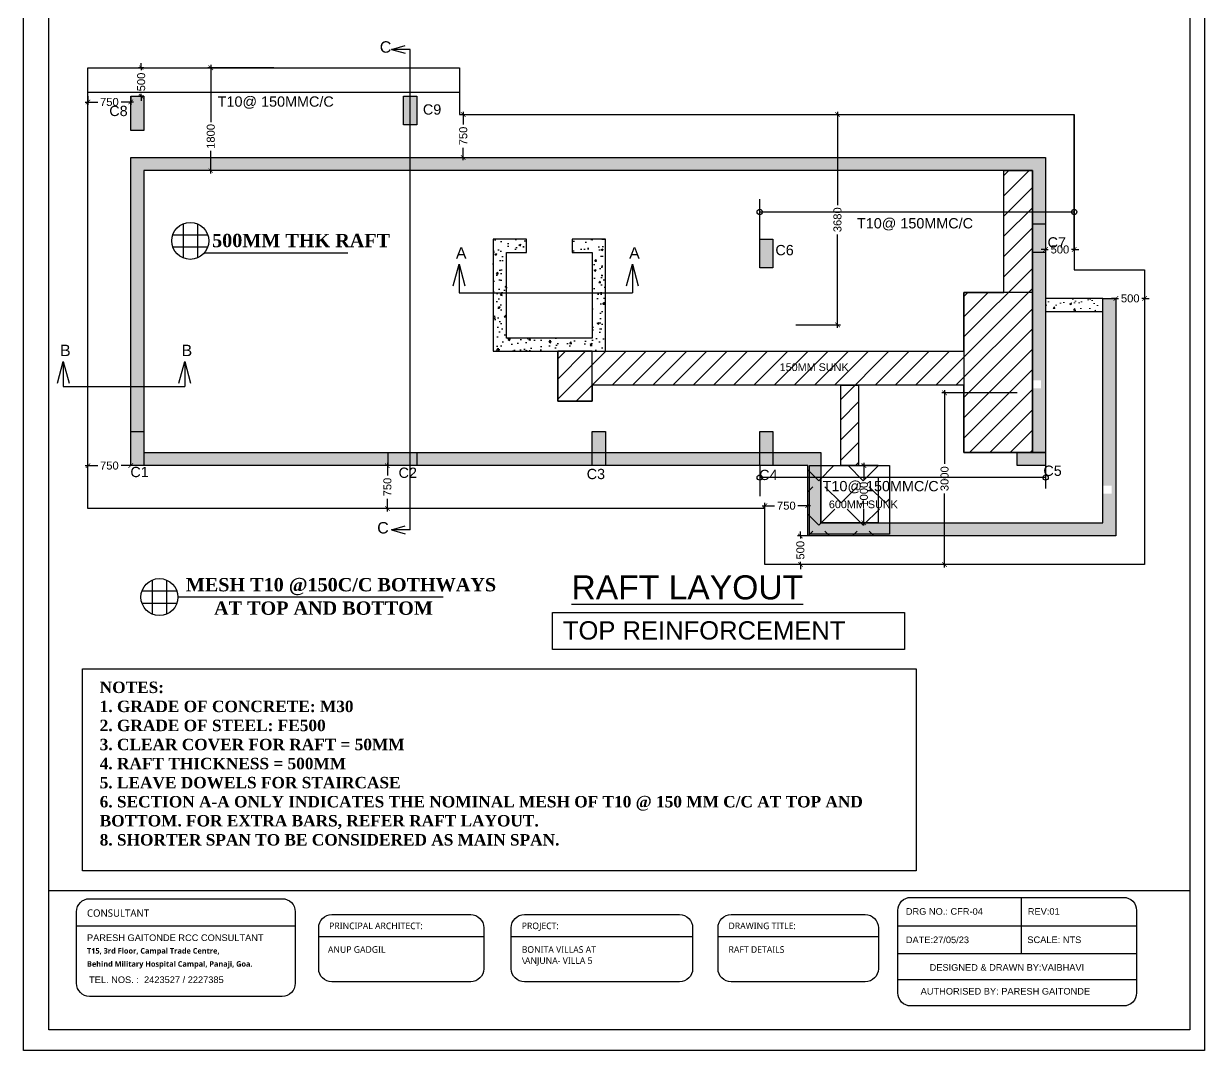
# Model space of a CAD drawing. Header units: millimetres. Extents: x 660818 to 959388, y -495289 to 50450.
# Drawn here: x 732657 to 753309, y -154205 to -136246 of the extents above; entities that cross this region are included whole.
import ezdxf
from ezdxf.enums import TextEntityAlignment as Align

# ---------------------------------------------------------------- set-up
doc = ezdxf.new("R2010")
doc.units = ezdxf.units.MM
doc.header["$LTSCALE"] = 0.01
doc.header["$MEASUREMENT"] = 0
doc.header["$PDMODE"] = 35
for name, color, linetype in [('1', 7, 'Continuous'), ('COL NO.', 7, 'Continuous'), ('Column Nos', 7, 'Continuous'), ('gully tap manhol', 6, 'Continuous'), ('Labels', 4, 'Continuous'), ('RAFT', 1, 'Continuous'), ('RCC BEAMS', 150, 'Continuous'), ('RCC COLUMN', 5, 'Continuous'), ('SAFELayer', 7, 'Continuous'), ('Text', 7, 'Continuous')]:
    doc.layers.add(name, color=color, linetype=linetype)
doc.layers.add('elevation', color=123, linetype='Continuous', lineweight=15)
doc.layers.add('M_AnnoDim', color=1, linetype='Continuous', lineweight=9)
doc.styles.add('SC-BBS2', font='SansSerif')
doc.styles.add('SC-FTG1', font='SansSerif')
doc.styles.get("Standard").update_dxf_attribs({"font": 'arial.ttf'})
doc.styles.add('style1', font='timesbd.ttf', dxfattribs={"height": 200})
doc.dimstyles.new('masonry dim', dxfattribs={"dimtxt": 140, "dimasz": 80, "dimexe": 50, "dimexo": 0, "dimgap": 50, "dimtad": 0, "dimdec": 0, "dimrnd": 5, "dimzin": 0, "dimdsep": 46, "dimtxsty": 'Standard', "dimblk": 'ARCHTICK', "dimcen": 0.09, "dimdle": 50, "dimadec": 0, "dimazin": 0, "dimtfac": 1, "dimtdec": 0, "dimtmove": 0, "dimatfit": 3, "dimfxl": 1, "dimtolj": 1, "dimtzin": 0, "dimarcsym": 0})

# ---------------------------------------------------------------- blocks, each defined once
blk = doc.blocks.new('_ArchTick')
at = {"color": 0, "linetype": 'ByBlock', "const_width": 0.15}
blk.add_lwpolyline([(-0.5, -0.5), (0.5, 0.5)], dxfattribs=at)
blk = doc.blocks.new('*D957')
at = {"layer": 'Defpoints', "color": 0, "ltscale": 0.5, "transparency": 16777216}
for p in [(750532, -139747), (751032, -139747), (751032, -140197)]:
    blk.add_point(p, dxfattribs=at)
at = {"layer": 'RAFT', "color": 0, "lineweight": -2, "ltscale": 0.5, "transparency": 16777216}
for p, q in [((750532, -139747), (750532, -140247)), ((751032, -139747), (751032, -140247)), ((750532, -140197), (750452, -140197)), ((750532, -140197), (750577, -140197)), ((751032, -140197), (750986, -140197)), ((751032, -140197), (751112, -140197))]:
    blk.add_line(p, q, dxfattribs=at)
at = {"layer": 'RAFT', "color": 0, "lineweight": -2, "ltscale": 0.5, "transparency": 16777216, "xscale": 80, "yscale": 80, "zscale": 80}
blk.add_blockref('_ArchTick', (750532, -140197), dxfattribs=at)
at = {"layer": 'RAFT', "color": 0, "lineweight": -2, "ltscale": 0.5, "transparency": 16777216, "xscale": 80, "yscale": 80, "zscale": 80, "rotation": 180}
blk.add_blockref('_ArchTick', (751032, -140197), dxfattribs=at)
at = {"layer": 'RAFT', "color": 0, "ltscale": 0.5, "transparency": 16777216, "insert": (750782, -140197), "char_height": 140, "attachment_point": 5}
blk.add_mtext('\\A1;500', dxfattribs=at)
blk = doc.blocks.new('RW')
at = {"layer": 'elevation', "ltscale": 0.5}
h = blk.add_hatch(dxfattribs=at)
h.set_pattern_fill('AR-CONC', color=256, scale=50)
h.set_pattern_definition([(50, (-1004532.12, 240269.23), (358.63009, -31.37607), [37.5, -412.5]), (355, (-1004532.12, 240269.23), (-69.37567, 376.09607), [30, -330]), (100.451444, (-1004502.23, 240266.62), (289.25442, 344.72), [31.8701, -350.57106]), (46.1842, (-1004532.1, 240369.23), (533.62067, -82.75964), [56.25, -618.75]), (96.635635, (-1004487.65, 240362.34), (467.33097, 487.0593), [47.80517, -525.85688]), (351.184164, (-1004532.1, 240369.23), (467.33097, 487.0593), [45, -495]), (21, (-1004482.12, 240344.23), (298.45353, -201.309445), [37.5, -412.5]), (326, (-1004482.12, 240344.23), (121.65767, 362.57502), [30, -330]), (71.451445, (-1004457.25, 240327.46), (420.11119, 161.26558), [31.8701, -350.57106]), (37.5, (-1004532.12, 240269.23), (6.079928, 166.446927), [0, -326, 0, -335, 0, -331.25]), (7.5, (-1004532.12, 240269.23), (131.53477, 197.205856), [0, -191, 0, -318.5, 0, -126.25]), (327.5, (-1004643.62, 240269.23), (266.911218, -11.277436), [0, -125, 0, -390, 0, -517.5]), (317.5, (-1004693.62, 240269.23), (291.593085, 50.05249), [0, -162.5, 0, -259, 0, -367.5])])
h.paths.add_polyline_path([(0, 4155), (-230, 4155), (-230, 3925), (-230, 879), (-76, 879), (-76, 742), (-230, 742), (-230, 230), (-5160, 230), (-5160, 1460), (-17000, 1460), (-17000, 6390), (-1460, 6390), (-1460, 2722), (-1310, 2722), (-1310, 2584), (-1460, 2584), (-1460, 1460), (-1230, 1460), (-1230, 6620), (-17230, 6620), (-17230, 1230), (-5390, 1230), (-5390, 0), (0, 0)])
h = blk.add_hatch(dxfattribs=at)
h.set_pattern_fill('AR-CONC', color=256, scale=50)
h.set_pattern_definition([(50, (-1004532.12, 240269.23), (358.63009, -31.37607), [37.5, -412.5]), (355, (-1004532.12, 240269.23), (-69.37567, 376.09607), [30, -330]), (100.451444, (-1004502.23, 240266.62), (289.25442, 344.72), [31.8701, -350.57106]), (46.1842, (-1004532.1, 240369.23), (533.62067, -82.75964), [56.25, -618.75]), (96.635635, (-1004487.65, 240362.34), (467.33097, 487.0593), [47.80517, -525.85688]), (351.184164, (-1004532.1, 240369.23), (467.33097, 487.0593), [45, -495]), (21, (-1004482.12, 240344.23), (298.45353, -201.309445), [37.5, -412.5]), (326, (-1004482.12, 240344.23), (121.65767, 362.57502), [30, -330]), (71.451445, (-1004457.25, 240327.46), (420.11119, 161.26558), [31.8701, -350.57106]), (37.5, (-1004532.12, 240269.23), (6.079928, 166.446927), [0, -326, 0, -335, 0, -331.25]), (7.5, (-1004532.12, 240269.23), (131.53477, 197.205856), [0, -191, 0, -318.5, 0, -126.25]), (327.5, (-1004643.62, 240269.23), (266.911218, -11.277436), [0, -125, 0, -390, 0, -517.5]), (317.5, (-1004693.62, 240269.23), (291.593085, 50.05249), [0, -162.5, 0, -259, 0, -367.5])])
h.paths.add_polyline_path([(-230, 4155), (-1230, 4155), (-1230, 3925), (-230, 3925)])
at = {"layer": 'RCC BEAMS', "ltscale": 0.5}
for p, q in [((-1230, 4155), (-1230, 3925)), ((-230, 3925), (-230, 4155))]:
    blk.add_line(p, q, dxfattribs=at)
at = {"layer": 'RCC BEAMS', "ltscale": 200}
for points in [[(-230, 4155), (0, 4155), (0, 0), (-5390, 0), (-5390, 1230), (-17230, 1230), (-17230, 6620), (-1230, 6620), (-1230, 1460)], [(-1230, 1460), (-1460, 1460), (-1460, 6390), (-17000, 6390), (-17000, 1460), (-5160, 1460), (-5160, 230), (-230, 230), (-230, 3925)]]:
    blk.add_lwpolyline(points, dxfattribs=at)
at = {"layer": 'RCC BEAMS', "ltscale": 0.5}
blk.add_lwpolyline([(-230, 4155), (-1230, 4155), (-1230, 3925), (-230, 3925)], close=True, dxfattribs=at)
blk = doc.blocks.new('*D958')
at = {"layer": 'Defpoints', "color": 0, "ltscale": 0.5, "transparency": 16777216}
for p in [(746372, -145207), (746243, -145707), (746372, -145707)]:
    blk.add_point(p, dxfattribs=at)
at = {"layer": 'RAFT', "color": 0, "lineweight": -2, "ltscale": 0.5, "transparency": 16777216}
for p, q in [((746243, -145207), (746243, -145127)), ((746372, -145207), (746193, -145207)), ((746243, -145207), (746243, -145253)), ((746372, -145707), (746193, -145707)), ((746243, -145707), (746243, -145662)), ((746243, -145707), (746243, -145787))]:
    blk.add_line(p, q, dxfattribs=at)
at = {"layer": 'RAFT', "color": 0, "lineweight": -2, "ltscale": 0.5, "transparency": 16777216, "xscale": 80, "yscale": 80, "zscale": 80}
for p, rotation in [((746243, -145207), 270), ((746243, -145707), 90)]:
    blk.add_blockref('_ArchTick', p, dxfattribs=dict(at, rotation=rotation))
at = {"layer": 'RAFT', "color": 0, "ltscale": 0.5, "transparency": 16777216, "insert": (746243, -145457), "char_height": 140, "attachment_point": 5, "rotation": 90}
blk.add_mtext('\\A1;500', dxfattribs=at)
blk = doc.blocks.new('*D959')
at = {"layer": 'Defpoints', "color": 0, "ltscale": 0.5, "transparency": 16777216}
for p in [(733782, -137517), (734532, -137517), (733782, -137617)]:
    blk.add_point(p, dxfattribs=at)
at = {"layer": 'RAFT', "color": 0, "lineweight": -2, "ltscale": 0.5, "transparency": 16777216}
for p, q in [((733782, -137517), (733782, -137667)), ((734532, -137517), (734532, -137667)), ((733732, -137617), (733953, -137617)), ((734582, -137617), (734361, -137617))]:
    blk.add_line(p, q, dxfattribs=at)
at = {"layer": 'RAFT', "color": 0, "lineweight": -2, "ltscale": 0.5, "transparency": 16777216, "xscale": 80, "yscale": 80, "zscale": 80, "rotation": 180}
blk.add_blockref('_ArchTick', (733782, -137617), dxfattribs=at)
at = {"layer": 'RAFT', "color": 0, "lineweight": -2, "ltscale": 0.5, "transparency": 16777216, "xscale": 80, "yscale": 80, "zscale": 80}
blk.add_blockref('_ArchTick', (734532, -137617), dxfattribs=at)
at = {"layer": 'RAFT', "color": 0, "ltscale": 0.5, "transparency": 16777216, "insert": (734157, -137617), "char_height": 140, "attachment_point": 5}
blk.add_mtext('\\A1;750', dxfattribs=at)
blk = doc.blocks.new('*D960')
at = {"layer": 'Defpoints', "color": 0, "ltscale": 0.5, "transparency": 16777216}
for p in [(740332, -137837), (740332, -138587), (740347, -138587)]:
    blk.add_point(p, dxfattribs=at)
at = {"layer": 'RAFT', "color": 0, "lineweight": -2, "ltscale": 0.5, "transparency": 16777216}
for p, q in [((740332, -137837), (740397, -137837)), ((740347, -137787), (740347, -138009)), ((740347, -138637), (740347, -138416)), ((740332, -138587), (740397, -138587))]:
    blk.add_line(p, q, dxfattribs=at)
at = {"layer": 'RAFT', "color": 0, "lineweight": -2, "ltscale": 0.5, "transparency": 16777216, "xscale": 80, "yscale": 80, "zscale": 80}
for p, rotation in [((740347, -137837), 90), ((740347, -138587), 270)]:
    blk.add_blockref('_ArchTick', p, dxfattribs=dict(at, rotation=rotation))
at = {"layer": 'RAFT', "color": 0, "ltscale": 0.5, "transparency": 16777216, "insert": (740347, -138212), "char_height": 140, "attachment_point": 5, "rotation": 90}
blk.add_mtext('\\A1;750', dxfattribs=at)
blk = doc.blocks.new('*D961')
at = {"layer": 'Defpoints', "color": 0, "ltscale": 0.5, "transparency": 16777216}
for p in [(739032, -143977), (739020, -144727), (739032, -144727)]:
    blk.add_point(p, dxfattribs=at)
at = {"layer": 'RAFT', "color": 0, "lineweight": -2, "ltscale": 0.5, "transparency": 16777216}
for p, q in [((739020, -143927), (739020, -144149)), ((739032, -143977), (738970, -143977)), ((739020, -144777), (739020, -144556)), ((739032, -144727), (738970, -144727))]:
    blk.add_line(p, q, dxfattribs=at)
at = {"layer": 'RAFT', "color": 0, "lineweight": -2, "ltscale": 0.5, "transparency": 16777216, "xscale": 80, "yscale": 80, "zscale": 80}
for p, rotation in [((739020, -143977), 90), ((739020, -144727), 270)]:
    blk.add_blockref('_ArchTick', p, dxfattribs=dict(at, rotation=rotation))
at = {"layer": 'RAFT', "color": 0, "ltscale": 0.5, "transparency": 16777216, "insert": (739020, -144352), "char_height": 140, "attachment_point": 5, "rotation": 90}
blk.add_mtext('\\A1;750', dxfattribs=at)
blk = doc.blocks.new('*D962')
at = {"layer": 'Defpoints', "color": 0, "ltscale": 0.5, "transparency": 16777216}
for p in [(733782, -143977), (733782, -143977), (734532, -143977)]:
    blk.add_point(p, dxfattribs=at)
at = {"layer": 'RAFT', "color": 0, "lineweight": -2, "ltscale": 0.5, "transparency": 16777216}
for p, q in [((733782, -143977), (733782, -143927)), ((734532, -143977), (734532, -143927)), ((733732, -143977), (733953, -143977)), ((734582, -143977), (734361, -143977))]:
    blk.add_line(p, q, dxfattribs=at)
at = {"layer": 'RAFT', "color": 0, "lineweight": -2, "ltscale": 0.5, "transparency": 16777216, "xscale": 80, "yscale": 80, "zscale": 80, "rotation": 180}
blk.add_blockref('_ArchTick', (733782, -143977), dxfattribs=at)
at = {"layer": 'RAFT', "color": 0, "lineweight": -2, "ltscale": 0.5, "transparency": 16777216, "xscale": 80, "yscale": 80, "zscale": 80}
blk.add_blockref('_ArchTick', (734532, -143977), dxfattribs=at)
at = {"layer": 'RAFT', "color": 0, "ltscale": 0.5, "transparency": 16777216, "insert": (734157, -143977), "char_height": 140, "attachment_point": 5}
blk.add_mtext('\\A1;750', dxfattribs=at)
blk = doc.blocks.new('*D987')
at = {"layer": 'Defpoints', "color": 0, "ltscale": 0.5, "transparency": 16777216}
for p in [(751762, -141052), (752262, -141052), (752262, -141052)]:
    blk.add_point(p, dxfattribs=at)
at = {"layer": 'RAFT', "color": 0, "lineweight": -2, "ltscale": 0.5, "transparency": 16777216}
for p, q in [((751762, -141052), (751682, -141052)), ((751762, -141052), (751762, -141102)), ((751762, -141052), (751807, -141052)), ((752262, -141052), (752216, -141052)), ((752262, -141052), (752262, -141102)), ((752262, -141052), (752342, -141052))]:
    blk.add_line(p, q, dxfattribs=at)
at = {"layer": 'RAFT', "color": 0, "lineweight": -2, "ltscale": 0.5, "transparency": 16777216, "xscale": 80, "yscale": 80, "zscale": 80}
blk.add_blockref('_ArchTick', (751762, -141052), dxfattribs=at)
at = {"layer": 'RAFT', "color": 0, "lineweight": -2, "ltscale": 0.5, "transparency": 16777216, "xscale": 80, "yscale": 80, "zscale": 80, "rotation": 180}
blk.add_blockref('_ArchTick', (752262, -141052), dxfattribs=at)
at = {"layer": 'RAFT', "color": 0, "ltscale": 0.5, "transparency": 16777216, "insert": (752012, -141052), "char_height": 140, "attachment_point": 5}
blk.add_mtext('\\A1;500', dxfattribs=at)
blk = doc.blocks.new('*D963')
at = {"layer": 'Defpoints', "color": 0, "ltscale": 0.5, "transparency": 16777216}
for p in [(745622, -144727), (746372, -144678), (746372, -144727)]:
    blk.add_point(p, dxfattribs=at)
at = {"layer": 'RAFT', "color": 0, "lineweight": -2, "ltscale": 0.5, "transparency": 16777216}
for p, q in [((745572, -144678), (745793, -144678)), ((745622, -144727), (745622, -144628)), ((746422, -144678), (746201, -144678)), ((746372, -144727), (746372, -144628))]:
    blk.add_line(p, q, dxfattribs=at)
at = {"layer": 'RAFT', "color": 0, "lineweight": -2, "ltscale": 0.5, "transparency": 16777216, "xscale": 80, "yscale": 80, "zscale": 80, "rotation": 180}
blk.add_blockref('_ArchTick', (745622, -144678), dxfattribs=at)
at = {"layer": 'RAFT', "color": 0, "lineweight": -2, "ltscale": 0.5, "transparency": 16777216, "xscale": 80, "yscale": 80, "zscale": 80}
blk.add_blockref('_ArchTick', (746372, -144678), dxfattribs=at)
at = {"layer": 'RAFT', "color": 0, "ltscale": 0.5, "transparency": 16777216, "insert": (745997, -144678), "char_height": 140, "attachment_point": 5}
blk.add_mtext('\\A1;750', dxfattribs=at)
blk = doc.blocks.new('C(230X500)')
at = {"layer": 'RCC COLUMN', "ltscale": 200}
h = blk.add_hatch(color=256, dxfattribs=at)
h.dxf.hatch_style = 1
h.paths.add_polyline_path([(0, 0), (230, 0), (230, -500), (0, -500)])
blk.add_lwpolyline([(0, 0), (230, 0), (230, -500), (0, -500)], close=True, dxfattribs=at)
blk = doc.blocks.new('C(230X600)')
at = {"layer": 'elevation', "ltscale": 0.5}
h = blk.add_hatch(color=1, dxfattribs=at)
h.dxf.hatch_style = 1
h.paths.add_polyline_path([(230, 600), (0, 600), (0, 0), (230, 0)])
at = {"layer": 'RCC COLUMN', "color": 1, "ltscale": 0.5}
blk.add_lwpolyline([(0, 600), (230, 600), (230, 0), (0, 0), (0, 600)], dxfattribs=at)
blk = doc.blocks.new('RAFT COL')
at = {"layer": 'RCC COLUMN'}
h = blk.add_hatch(dxfattribs=at)
h.set_pattern_fill('AR-CONC', color=256, scale=50)
h.set_pattern_definition([(50, (-1031792.15, 272751.1), (358.63009, -31.37607), [37.5, -412.5]), (355, (-1031792.15, 272751.1), (-69.37567, 376.09607), [30, -330]), (100.451444, (-1031762.26, 272748.47), (289.25442, 344.72), [31.8701, -350.57106]), (46.1842, (-1031792.15, 272851.1), (533.62067, -82.75964), [56.25, -618.75]), (96.635635, (-1031747.7, 272844.2), (467.33097, 487.0593), [47.80517, -525.85688]), (351.184164, (-1031792.15, 272851.1), (467.33097, 487.0593), [45, -495]), (21, (-1031742.15, 272826.1), (298.45353, -201.309445), [37.5, -412.5]), (326, (-1031742.15, 272826.1), (121.65767, 362.57502), [30, -330]), (71.451445, (-1031717.28, 272809.3), (420.11119, 161.26558), [31.8701, -350.57106]), (37.5, (-1031792.15, 272751.09), (6.079928, 166.446927), [0, -326, 0, -335, 0, -331.25]), (7.5, (-1031792.15, 272751.09), (131.53477, 197.205856), [0, -191, 0, -318.5, 0, -126.25]), (327.5, (-1031903.65, 272751.09), (266.911218, -11.277436), [0, -125, 0, -390, 0, -517.5]), (317.5, (-1031953.65, 272751.09), (291.593085, 50.05249), [0, -162.5, 0, -259, 0, -367.5])])
h.paths.add_polyline_path([(-8280, 3730), (-7930, 3730), (-7930, 2230), (-9430, 2230), (-9430, 3730), (-9080, 3730), (-9080, 3960), (-9660, 3960), (-9660, 2000), (-7700, 2000), (-7700, 3960), (-8280, 3960)])
blk.add_lwpolyline([(-9080, 3730), (-9080, 3960), (-9660, 3960), (-9660, 2000), (-7700, 2000), (-7700, 3960), (-8280, 3960), (-8280, 3730), (-7930, 3730), (-7930, 2230), (-9430, 2230), (-9430, 3730), (-9080, 3730)], dxfattribs=at)
for name, p in [('C(230X600)', (-16000, 5860)), ('C(230X500)', (-11230, 6460)), ('C(230X500)', (-230, 4230)), ('C(230X500)', (-5000, 3960)), ('C(230X600)', (-16000, 0)), ('C(230X600)', (-7930, 0)), ('C(230X600)', (-5000, 0))]:
    blk.add_blockref(name, p, dxfattribs=at)
at = {"layer": 'RCC COLUMN', "rotation": 90}
for p in [(-11500, 0), (-500, 0)]:
    blk.add_blockref('C(230X500)', p, dxfattribs=at)
at = {"layer": 'COL NO.', "ltscale": 0.5, "char_height": 180, "attachment_point": 1}
for s, insert in [('\\pxt17;C8', (-16376, 6294)), ('\\pxt17;C9', (-10891, 6320)), ('\\pxt17;C7', (35, 3995)), ('\\pxt17;C6', (-4726, 3860)), ('\\pxt17;C5', (-39, 1)), ('\\pxt17;C1', (-16007, -21)), ('\\pxt17;C2', (-11316, -34)), ('\\pxt17;C3', (-8026, -56)), ('\\pxt17;C4', (-5009, -72))]:
    blk.add_mtext_dynamic_manual_height_columns(s, width=396.79, gutter_width=1, heights=[-186], dxfattribs=dict(at, insert=insert))
blk = doc.blocks.new('*D979')
at = {"layer": 'Defpoints', "color": 0, "ltscale": 0.5, "transparency": 16777216}
for p in [(734714, -137017), (734762, -137017), (734762, -137517)]:
    blk.add_point(p, dxfattribs=at)
at = {"layer": 'RAFT', "color": 0, "lineweight": -2, "ltscale": 0.5, "transparency": 16777216}
for p, q in [((734762, -137017), (734664, -137017)), ((734714, -137017), (734714, -136937)), ((734714, -137017), (734714, -137063)), ((734762, -137517), (734664, -137517)), ((734714, -137517), (734714, -137472)), ((734714, -137517), (734714, -137597))]:
    blk.add_line(p, q, dxfattribs=at)
at = {"layer": 'RAFT', "color": 0, "lineweight": -2, "ltscale": 0.5, "transparency": 16777216, "xscale": 80, "yscale": 80, "zscale": 80}
for p, rotation in [((734714, -137017), 270), ((734714, -137517), 90)]:
    blk.add_blockref('_ArchTick', p, dxfattribs=dict(at, rotation=rotation))
at = {"layer": 'RAFT', "color": 0, "ltscale": 0.5, "transparency": 16777216, "insert": (734714, -137267), "char_height": 140, "attachment_point": 5, "rotation": 90}
blk.add_mtext('\\A1;500', dxfattribs=at)
blk = doc.blocks.new('*D984')
at = {"layer": 'Defpoints', "color": 0, "ltscale": 0.5, "transparency": 16777216}
for p in [(746164, -137837), (746892, -137837), (746164, -141517)]:
    blk.add_point(p, dxfattribs=at)
at = {"layer": 'RAFT', "color": 0, "lineweight": -2, "ltscale": 0.5, "transparency": 16777216}
for p, q in [((746164, -137837), (746942, -137837)), ((746892, -137787), (746892, -139419)), ((746892, -141567), (746892, -139936)), ((746164, -141517), (746942, -141517))]:
    blk.add_line(p, q, dxfattribs=at)
at = {"layer": 'RAFT', "color": 0, "lineweight": -2, "ltscale": 0.5, "transparency": 16777216, "xscale": 80, "yscale": 80, "zscale": 80}
for p, rotation in [((746892, -137837), 90), ((746892, -141517), 270)]:
    blk.add_blockref('_ArchTick', p, dxfattribs=dict(at, rotation=rotation))
at = {"layer": 'RAFT', "color": 0, "ltscale": 0.5, "transparency": 16777216, "insert": (746892, -139677), "char_height": 140, "attachment_point": 5, "rotation": 90}
blk.add_mtext('\\A1;3680', dxfattribs=at)
blk = doc.blocks.new('*D995')
at = {"layer": 'Defpoints', "color": 0, "ltscale": 0.5, "transparency": 16777216}
for p in [(737032, -137017), (735931, -138817), (736565, -138817)]:
    blk.add_point(p, dxfattribs=at)
at = {"layer": 'RAFT', "color": 0, "lineweight": -2, "ltscale": 0.5, "transparency": 16777216}
for p, q in [((737032, -137017), (735881, -137017)), ((735931, -136967), (735931, -137967)), ((735931, -138867), (735931, -138472)), ((736565, -138817), (735881, -138817))]:
    blk.add_line(p, q, dxfattribs=at)
at = {"layer": 'RAFT', "color": 0, "lineweight": -2, "ltscale": 0.5, "transparency": 16777216, "xscale": 80, "yscale": 80, "zscale": 80}
for p, rotation in [((735931, -137017), 90), ((735931, -138817), 270)]:
    blk.add_blockref('_ArchTick', p, dxfattribs=dict(at, rotation=rotation))
at = {"layer": 'RAFT', "color": 0, "ltscale": 0.5, "transparency": 16777216, "insert": (735931, -138219), "char_height": 140, "attachment_point": 5, "rotation": 90}
blk.add_mtext('\\A1;1800', dxfattribs=at)
blk = doc.blocks.new('*D996')
at = {"layer": 'Defpoints', "color": 0, "ltscale": 0.5, "transparency": 16777216}
for p in [(748765, -142705), (750032, -142705), (748942, -145707)]:
    blk.add_point(p, dxfattribs=at)
at = {"layer": 'RAFT', "color": 0, "lineweight": -2, "ltscale": 0.5, "transparency": 16777216}
for p, q in [((748765, -142655), (748765, -143948)), ((750032, -142705), (748715, -142705)), ((748765, -145757), (748765, -144465)), ((748942, -145707), (748715, -145707))]:
    blk.add_line(p, q, dxfattribs=at)
at = {"layer": 'RAFT', "color": 0, "lineweight": -2, "ltscale": 0.5, "transparency": 16777216, "xscale": 80, "yscale": 80, "zscale": 80}
for p, rotation in [((748765, -142705), 90), ((748765, -145707), 270)]:
    blk.add_blockref('_ArchTick', p, dxfattribs=dict(at, rotation=rotation))
at = {"layer": 'RAFT', "color": 0, "ltscale": 0.5, "transparency": 16777216, "insert": (748765, -144206), "char_height": 140, "attachment_point": 5, "rotation": 90}
blk.add_mtext('\\A1;3000', dxfattribs=at)
blk = doc.blocks.new('*D969')
at = {"layer": 'Defpoints', "color": 0, "ltscale": 0.5, "transparency": 16777216}
for p in [(747354, -143977), (747602, -143977), (747602, -144977)]:
    blk.add_point(p, dxfattribs=at)
at = {"layer": 'RAFT', "color": 0, "lineweight": -2, "ltscale": 0.5, "transparency": 16777216}
for p, q in [((747354, -143927), (747354, -144225)), ((747602, -143977), (747304, -143977)), ((747354, -145027), (747354, -144730)), ((747602, -144977), (747304, -144977))]:
    blk.add_line(p, q, dxfattribs=at)
at = {"layer": 'RAFT', "color": 0, "lineweight": -2, "ltscale": 0.5, "transparency": 16777216, "xscale": 80, "yscale": 80, "zscale": 80}
for p, rotation in [((747354, -143977), 90), ((747354, -144977), 270)]:
    blk.add_blockref('_ArchTick', p, dxfattribs=dict(at, rotation=rotation))
at = {"layer": 'RAFT', "color": 0, "ltscale": 0.5, "transparency": 16777216, "insert": (747354, -144477), "char_height": 140, "attachment_point": 5, "rotation": 90}
blk.add_mtext('\\A1;1000', dxfattribs=at)

msp = doc.modelspace()

# ---------------------------------------------------------------- hatches: boundary and pattern name
at = {"layer": 'elevation', "ltscale": 0.5}
h = msp.add_hatch(dxfattribs=at)
h.set_pattern_fill('ANSI31', color=3, scale=2000)
h.set_pattern_definition([(45, (-272080.33, 191554.25), (-176.776695, 176.776695), [])])
h.paths.add_polyline_path([(750301.807, -138817.436), (749801.807, -138817.436), (749801.807, -140947.436), (749101.807, -140947.436), (749101.807, -141977.436), (742001.807, -141977.436), (742001.807, -142847.436), (742601.807, -142847.436), (742601.807, -142571.876), (746948.102, -142571.876), (746948.102, -143977.436), (747258.102, -143977.436), (747258.102, -142571.876), (749101.807, -142571.876), (749101.807, -143747.436), (750301.807, -143747.436)])
at = {"layer": 'gully tap manhol'}
h = msp.add_hatch(dxfattribs=at)
h.set_pattern_fill('ANGLE', color=256, scale=2000, angle=45)
h.set_pattern_definition([(45, (-1711338.8, 44767.54), (-388.90873, 388.90873), [400, -150]), (135, (-1711338.8, 44767.54), (-388.90873, -388.90873), [400, -150])])
h.paths.add_polyline_path([(746371.807, -143977.436), (747801.807, -143977.436), (747801.807, -145207.436), (746371.807, -145207.436)])

# ---------------------------------------------------------------- linework, layer by layer
at = {"color": 151}
for p, q in [((750104.879, -151528.72), (750104.879, -152508.109)), ((733582.281, -152026.317), (737408.084, -152026.317)), ((747946.563, -152024.396), (752122.957, -152024.396)), ((737817.739, -152213.969), (740705.301, -152213.969)), ((741186.549, -152213.969), (744358.261, -152213.969)), ((744803.216, -152213.969), (747606.605, -152213.969)), ((747946.563, -152508.109), (752122.957, -152508.109)), ((747946.563, -152962.585), (752122.957, -152962.585))]:
    msp.add_line(p, q, dxfattribs=at)
at = {"color": 3}
for points in [[(750301.807, -140947.436), (749801.807, -140947.436), (749801.807, -138817.436), (750301.807, -138817.436)], [(750301.807, -140947.436), (749101.807, -140947.436), (749101.807, -143747.436), (750301.807, -143747.436)], [(742001.807, -142847.436), (742601.807, -142847.436), (742601.807, -141977.436), (742001.807, -141977.436)], [(742601.807, -141977.436), (749101.807, -141977.436), (749101.807, -142571.876), (742601.807, -142571.876)], [(746948.102, -142571.876), (747258.102, -142571.876), (747258.102, -143977.436), (746948.102, -143977.436)]]:
    msp.add_lwpolyline(points, close=True, dxfattribs=at)
at = {"color": 151}
for points in [[(733811.371, -151551.385), (737178.994, -151551.385, -0.414213562), (737408.084, -151780.475), (737408.084, -153031.132, -0.414213562), (737178.994, -153260.222), (733811.371, -153260.222, -0.414213562), (733582.281, -153031.132), (733582.281, -151780.475, -0.414213562)], [(748175.653, -151528.72), (751893.867, -151528.72, -0.414213562), (752122.957, -151757.81), (752122.957, -153199.27, -0.414213562), (751893.867, -153428.36), (748175.653, -153428.36, -0.414213562), (747946.563, -153199.27), (747946.563, -151757.81, -0.414213562)], [(738046.829, -151830.336), (740476.211, -151830.336, -0.414213562), (740705.301, -152059.426), (740705.301, -152776.651, -0.414213562), (740476.211, -153005.741), (738046.829, -153005.741, -0.414213562), (737817.739, -152776.651), (737817.739, -152059.426, -0.414213562)], [(741415.639, -151830.336), (744129.171, -151830.336, -0.414213562), (744358.261, -152059.426), (744358.261, -152776.651, -0.414213562), (744129.171, -153005.741), (741415.639, -153005.741, -0.414213562), (741186.549, -152776.651), (741186.549, -152059.426, -0.414213562)], [(745032.306, -151830.336), (747377.515, -151830.336, -0.414213562), (747606.605, -152059.426), (747606.605, -152776.651, -0.414213562), (747377.515, -153005.741), (745032.306, -153005.741, -0.414213562), (744803.216, -152776.651), (744803.216, -152059.426, -0.414213562)]]:
    msp.add_lwpolyline(points, format="xyb", close=True, dxfattribs=at)
at = {"layer": '1', "ltscale": 200}
for p, q in [((735445.603, -139747.882), (735445.603, -140343.202)), ((735699.513, -139748.229), (735699.513, -140342.854)), ((735267.231, -139937.653), (735877.07, -139937.653)), ((735266.312, -140150.797), (735877.989, -140150.797)), ((735820.391, -140252.888), (738325.002, -140252.888)), ((734905.284, -145978.636), (734905.284, -146573.957)), ((735159.194, -145978.984), (735159.194, -146573.609)), ((734726.912, -146168.408), (735336.751, -146168.408)), ((734725.993, -146381.552), (735337.67, -146381.552)), ((735355.256, -146272.762), (739994.753, -146272.762))]:
    msp.add_line(p, q, dxfattribs=at)
msp.add_lwpolyline([(741905.659, -146546.237), (748065.262, -146546.237), (748065.262, -147193.055), (741905.659, -147193.055)], close=True, dxfattribs=at)
for centre in [(735572.15, -140045.542), (735031.831, -146276.297)]:
    msp.add_circle(centre, 323.444, dxfattribs=at)
at = {"layer": 'gully tap manhol'}
msp.add_lwpolyline([(746401.807, -143977.436), (747801.807, -143977.436), (747801.807, -145177.436), (746401.807, -145177.436)], close=True, dxfattribs=at)
msp.add_lwpolyline([(746601.807, -144177.436), (747601.807, -144177.436), (747601.807, -144977.436), (746601.807, -144977.436), (746601.807, -144177.436)], dxfattribs=at)
at = {"layer": 'RAFT', "ltscale": 0.5}
for p, q in [((739093.221, -136695.952), (739328.528, -136627.039)), ((739416.807, -136695.952), (739093.221, -136695.952)), ((739093.221, -136695.952), (739328.528, -136764.864)), ((739416.807, -145098.739), (739416.807, -136695.952)), ((734531.807, -138587.436), (750531.807, -138587.436)), ((745531.807, -140017.436), (745531.807, -139318.119)), ((740273.577, -140451.404), (740273.577, -140957.484)), ((743303.803, -140451.404), (743303.803, -140957.484)), ((740273.577, -140957.484), (743303.803, -140957.484)), ((733350.018, -142156.039), (733350.018, -142593.265)), ((735475.728, -142156.039), (735475.728, -142593.265)), ((733350.018, -142593.265), (735475.728, -142593.265)), ((750531.807, -143747.436), (750531.807, -144375.725)), ((745531.807, -143977.436), (745531.807, -144509.891)), ((739093.221, -145098.739), (739328.528, -145029.826)), ((739416.807, -145098.739), (739093.221, -145098.739)), ((739093.221, -145098.739), (739328.528, -145167.651)), ((753055.688, -151411.478), (733099.207, -151411.478))]:
    msp.add_line(p, q, dxfattribs=at)
for points in [[(732657.279, -123638.858), (753308.903, -123638.858), (753308.903, -154205.098), (732657.279, -154205.098)], [(733099.207, -124130.117), (753055.688, -124130.117), (753055.688, -153843.591), (733099.207, -153843.591)], [(751031.807, -140552.436), (752261.807, -140552.436), (752261.807, -145707.436), (745621.807, -145707.436), (745621.807, -144727.436), (733781.807, -144727.436), (733781.807, -137017.436), (740281.807, -137017.436), (740281.807, -137837.436), (751031.807, -137837.436)], [(733690.038, -147529.815), (748265.096, -147529.815), (748265.096, -151063.011), (733690.038, -151063.011)]]:
    msp.add_lwpolyline(points, close=True, dxfattribs=at)
for points in [[(742601.807, -142571.876), (742601.807, -142847.436), (742001.807, -142847.436), (742001.807, -141977.436), (749101.807, -141977.436), (749101.807, -140947.436), (749801.807, -140947.436), (749801.807, -138817.436), (750301.807, -138817.436), (750301.807, -143747.436), (749101.807, -143747.436), (749101.807, -142571.876), (747258.102, -142571.876), (747258.102, -143977.436), (746948.102, -143977.436), (746948.102, -142571.876), (742601.807, -142571.876)], [(740171.148, -140829.503), (740273.577, -140451.404), (740376.006, -140829.503)], [(743201.374, -140829.503), (743303.803, -140451.404), (743406.232, -140829.503)], [(733247.589, -142534.138), (733350.018, -142156.039), (733452.447, -142534.138)], [(735373.299, -142534.138), (735475.728, -142156.039), (735578.157, -142534.138)]]:
    msp.add_lwpolyline(points, dxfattribs=at)
at = {"layer": 'RAFT', "color": 6, "ltscale": 0.5}
for centre in [(745531.807, -139539.425), (751031.807, -139539.425), (745531.807, -144185.447), (750531.807, -144185.447)]:
    msp.add_circle(centre, 45.951, dxfattribs=at)
at = {"layer": 'SAFELayer', "color": 5, "true_color": 0x0000ff}
for p, q in [((733781.807, -137444.425), (740281.807, -137444.425)), ((745531.807, -139539.425), (751031.807, -139539.425)), ((750531.807, -144185.447), (745531.807, -144185.447))]:
    msp.add_line(p, q, dxfattribs=at)
at = {"layer": 'SAFELayer', "color": 8, "true_color": 0x807f7f}
for p, q in [((751031.807, -138702.436), (751031.807, -137852.436)), ((751031.807, -140197.436), (751031.807, -138702.436))]:
    msp.add_line(p, q, dxfattribs=at)

# ---------------------------------------------------------------- block references
at = {"layer": 'M_AnnoDim'}
msp.add_blockref('RW', (751761.807, -145207.436), dxfattribs=at)
at = {"layer": 'RAFT'}
msp.add_blockref('RAFT COL', (750531.807, -143977.436), dxfattribs=at)

# ---------------------------------------------------------------- texts
msp.add_text('TOP REINFORCEMENT', height=320).set_placement((742089.217, -147019.187))
at = {"color": 151, "attachment_point": 1}
for s, width, heights, insert, char_height in [('{\\fLucida Calligraphy|b0|i0|c0|p66;CONSULTANT}', 1188.69725, [-128.567], (733765.225, -151738.859), 128.56703), ('{\\fLucida Calligraphy|b0|i0|c0|p66;PRINCIPAL ARCHITECT:}', 5632.23919, [-115.71], (738000.683, -151969.117), 115.71033), ('{\\fLucida Calligraphy|b0|i0|c0|p66;PROJECT:}', 3995.39936, [-115.71], (741369.492, -151969.117), 115.71033), ('{\\fLucida Calligraphy|b0|i0|c0|p66;DRAWING TITLE:}', 3995.39936, [-115.71], (744986.16, -151969.117), 115.71033), ('PARESH GAITONDE RCC CONSULTANT', 7423.30961, [-119.736], (733765.225, -152176.784), 115.71033), ('{\\fLucida Calligraphy|b0|i0|c0|p66;\\H0.9x;\\C40;ANUP GADGIL}', 4174.97483, [-115.71], (737979.557, -152382.902), 128.56703), ('{\\fLucida Calligraphy|b0|i0|c0|p66;\\H0.9x;\\C40;BONITA VILLAS AT \\P\\\\ANJUNA- VILLA 5}', 4815.86453, [667.723], (741369.492, -152382.902), 128.56703), ('{\\fLucida Calligraphy|b0|i0|c0|p66;\\H0.9x;\\C40;RAFT DETAILS}', 4591.02795, [-115.71], (744986.16, -152382.902), 128.56703), ('{\\fLucida Calligraphy|b1|i0|c0|p66;T15, 3rd Floor, Campal Trade Centre,}', 7423.30961, [-128.567], (733765.225, -152416.028), 96.42527), ('{\\fLucida Calligraphy|b1|i0|c0|p66;Behind Military Hospital Campal, Panaji, Goa.}', 9060.06026, [-128.567], (733765.225, -152644.97), 96.42527)]:
    msp.add_mtext_dynamic_manual_height_columns(s, width=width, gutter_width=12.5, heights=heights, dxfattribs=dict(at, insert=insert, char_height=char_height))
for s, insert, char_height, width in [('DRG NO.: CFR-04', (748087.416, -151716.843), 115.71033, 1450.93731), ('REV:01', (750220.781, -151716.843), 115.7103, 1450.93731), ('DATE:27/05/23', (748087.416, -152213.484), 115.71033, 1450.93731), ('SCALE: NTS', (750213.139, -152212.823), 115.7103, 1450.93731), ('DESIGNED & DRAWN BY:VAIBHAVI', (748503.137, -152696.479), 115.71033, 3498.86215), ('TEL. NOS. :  2423527 / 2227385', (733802.435, -152911.712), 115.71033, 3498.86215), ('AUTHORISED BY: PARESH GAITONDE', (748346.349, -153113.356), 115.71033, 3498.86215)]:
    msp.add_mtext(s, dxfattribs=dict(at, insert=insert, char_height=char_height, width=width))
at = {"layer": 'Column Nos', "style": 'SC-BBS2'}
for s, p in [('C', (738886.38, -136554.519)), ('A', (740217.533, -140157.506)), ('A', (743247.759, -140157.506)), ('B', (733293.973, -141862.141)), ('B', (735419.684, -141862.141)), ('C', (738841.678, -144964.431))]:
    msp.add_text(s, height=200, dxfattribs=at).set_placement(p, align=Align.TOP_LEFT)
at = {"layer": 'Labels', "color": 2, "style": 'SC-FTG1'}
msp.add_text('%%URAFT LAYOUT', height=421.2, dxfattribs=at).set_placement((742238.996, -146316.976))
at = {"layer": 'SAFELayer', "color": 255}
for p in [(737066.927, -137699.102), (748248.044, -139828.036), (747647.489, -144425.445)]:
    msp.add_text('T10@ 150MMC/C', height=180, dxfattribs=at).set_placement(p, align=Align.CENTER)
at = {"layer": 'Text', "color": 7, "lineweight": 25, "style": 'style1'}
for s, p in [('500MM THK RAFT', (735953.927, -140156.107)), ('MESH T10 @150C/C BOTHWAYS', (735494.061, -146175.981)), ('AT TOP AND BOTTOM', (735987.769, -146585.383))]:
    msp.add_text(s, height=233.28, dxfattribs=at).set_placement(p)
at = {"layer": 'Text', "color": 7}
for s, p in [('150MM SUNK', (745880.942, -142322.629)), ('600MM SUNK', (746741.32, -144721.716))]:
    msp.add_text(s, height=135, dxfattribs=at).set_placement(p)
at = {"layer": 'Text', "color": 7, "lineweight": 25, "insert": (733987.959, -147754.663), "char_height": 200, "attachment_point": 1, "style": 'style1'}
msp.add_mtext_dynamic_manual_height_columns('NOTES:\\P1. GRADE OF CONCRETE: M30\\P2. GRADE OF STEEL: FE500\\P3. CLEAR COVER FOR RAFT = 50MM\\P4. RAFT THICKNESS = 500MM\\P5. LEAVE DOWELS FOR STAIRCASE\\P\\pxql;{\\C256;6. SECTION A-A ONLY INDICATES THE NOMINAL MESH OF T10 @ 150 MM C/C AT TOP AND BOTTOM. FOR EXTRA BARS, REFER RAFT LAYOUT. \\P8. SHORTER SPAN TO BE CONSIDERED AS MAIN SPAN.}', width=14015.44545, gutter_width=36927.458, heights=[-2875.482], dxfattribs=at)

# ---------------------------------------------------------------- dimensions: what is measured, and where the dimension line sits
at = {"layer": 'RAFT', "ltscale": 0.5}
for base, p1, p2, picture, middle in [((734714.144, -137017.436), (734761.807, -137517.436), (734761.807, -137017.436), '*D979', (734714.144, -137267.436)), ((740347.047, -138587.436), (740331.807, -137837.436), (740331.807, -138587.436), '*D960', (740347.047, -138212.436)), ((746892.232, -137837.436), (746163.53, -141517.436), (746163.53, -137837.436), '*D984', (746892.232, -139677.436)), ((748764.906, -142705.261), (748941.807, -145707.436), (750031.807, -142705.261), '*D996', (748764.906, -144206.348)), ((739020.084, -144727.436), (739031.807, -143977.436), (739031.807, -144727.436), '*D961', (739020.084, -144352.436)), ((747354.024, -143977.436), (747601.807, -144977.436), (747601.807, -143977.436), '*D969', (747354.024, -144477.436)), ((746242.716, -145707.436), (746371.807, -145207.436), (746371.807, -145707.436), '*D958', (746242.716, -145457.436))]:
    dim = msp.add_linear_dim(base=base, p1=p1, p2=p2, angle=90, dimstyle='masonry dim', dxfattribs=at)
    dim.commit()
    dim.dimension.update_dxf_attribs({"geometry": picture, "text_midpoint": middle})
dim = msp.add_linear_dim(base=(735931.271, -138817.436), p1=(737031.807, -137017.436), p2=(736564.634, -138817.436), angle=90, dimstyle='masonry dim', dxfattribs=at)
dim.commit()
dim.dimension.update_dxf_attribs({"geometry": '*D995', "text_midpoint": (735931.271, -138219.431), "dimtype": 160})
for base, p1, p2, picture, middle in [((733781.807, -137616.892), (734531.807, -137517.436), (733781.807, -137517.436), '*D959', (734156.807, -137616.892)), ((751031.807, -140197.436), (750531.807, -139747.436), (751031.807, -139747.436), '*D957', (750781.807, -140197.436)), ((752261.807, -141052.436), (751761.807, -141052.436), (752261.807, -141052.436), '*D987', (752011.807, -141052.436)), ((733781.807, -143977.436), (734531.807, -143977.436), (733781.807, -143977.436), '*D962', (734156.807, -143977.436)), ((746371.807, -144677.544), (745621.807, -144727.436), (746371.807, -144727.436), '*D963', (745996.807, -144677.544))]:
    dim = msp.add_linear_dim(base=base, p1=p1, p2=p2, dimstyle='masonry dim', dxfattribs=at)
    dim.commit()
    dim.dimension.update_dxf_attribs({"geometry": picture, "text_midpoint": middle})

doc.saveas('drawing.dxf')
